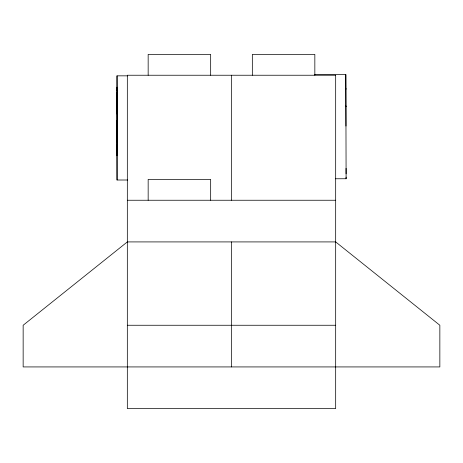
<?xml version="1.0" encoding="UTF-8"?>
<svg xmlns="http://www.w3.org/2000/svg" width="463" height="463" viewBox="0 0 463 463"><rect width="100%" height="100%" fill="white"/><g stroke="black" fill="none" stroke-linecap="round" stroke-linejoin="round"><path stroke-width="0.69" d="M116.902 113.875L117.023 75.839L127.678 75.839M117.133 144.659L117.093 155.718L117 92.38M117.168 141.979L117.035 87.189L117.006 90.829M127.695 180.009L117.046 180.009L117.07 92.675M314.58 74.653L345.826 74.572L345.977 126.063M335.449 178.77L346.104 178.741L345.826 74.572M127.325 200.248L335.675 200.248M127.325 325.257L335.675 325.257M117.023 75.839L117.127 91.512M117.046 180.009L116.896 120.542M346.104 178.741L346.092 177.121M345.867 89.156L345.867 88.589L345.867 89.261M345.919 106.502L345.913 105.934L345.919 106.606M346.069 168.335L346.087 173.822M314.84 75.237L314.84 54.402L252.335 54.402L252.335 75.237M231.5 75.237L231.5 200.248M231.5 241.917L231.5 366.928M210.665 75.237L210.665 54.402L148.16 54.402L148.16 75.237M210.665 200.248L210.665 179.412L148.16 179.412L148.16 200.248M127.325 241.917L23.15 325.257L23.15 366.928L439.85 366.928L439.85 325.257L335.675 241.917L127.325 241.917M335.675 75.237L127.325 75.237L127.325 408.597L335.675 408.597L335.675 75.237"/></g></svg>
